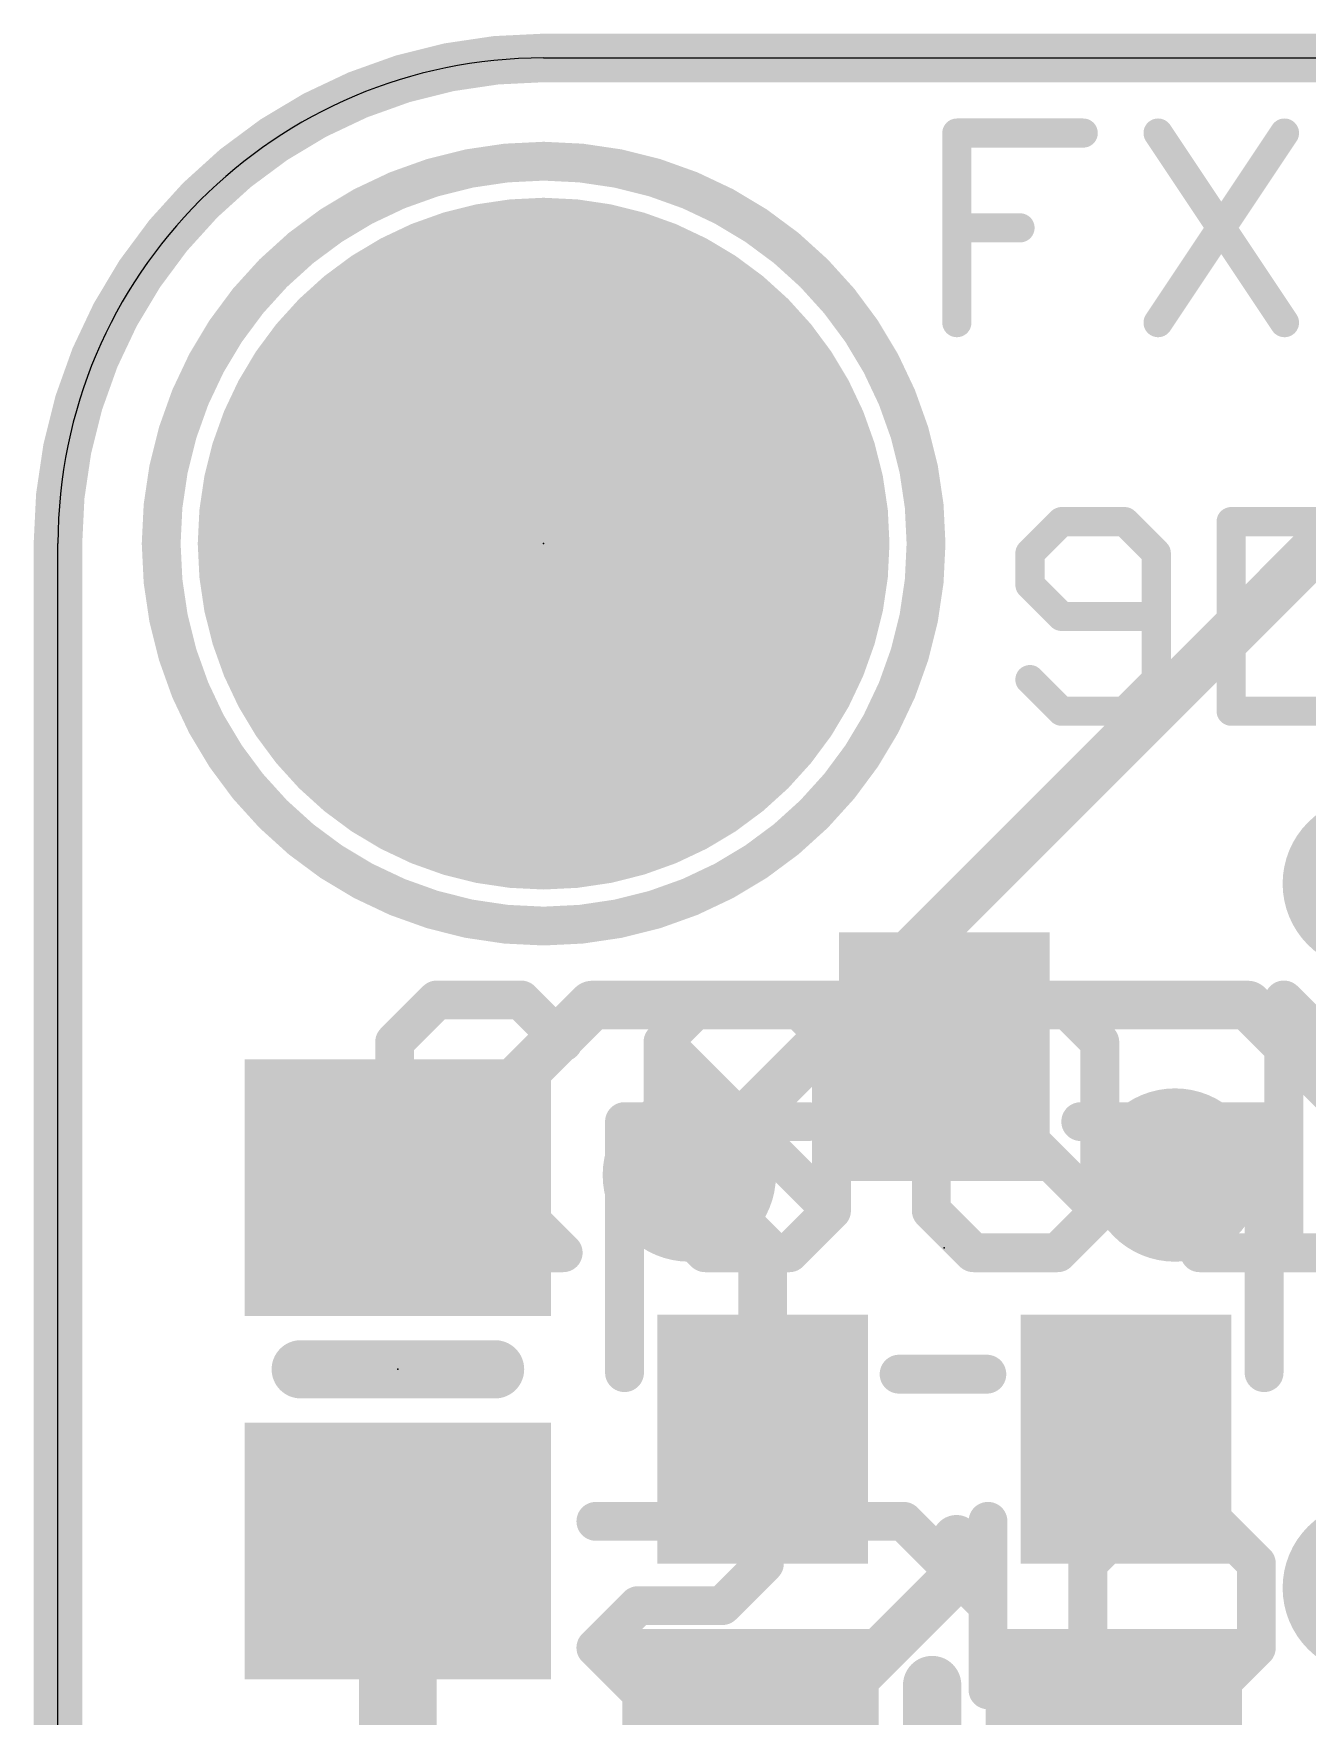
# Model space of a CAD drawing. Extents: x -0.1 to 28.1, y -0.1 to 20.4.
# Drawn here: x -0.13 to 6.53, y 11.65 to 20.45 of the extents above; entities that cross this region are included whole.
import ezdxf

# ---------------------------------------------------------------- set-up
doc = ezdxf.new("R2010")
doc.units = 0
for name, color, linetype in [('1', 12, 'CONTINUOUS'), ('16', 132, 'CONTINUOUS'), ('17', 110, 'CONTINUOUS'), ('18', 110, 'CONTINUOUS'), ('20', 53, 'CONTINUOUS'), ('21', 40, 'CONTINUOUS'), ('22', 6, 'CONTINUOUS'), ('23', 53, 'CONTINUOUS'), ('29', 253, 'CONTINUOUS')]:
    doc.layers.add(name, color=color, linetype=linetype)

# ---------------------------------------------------------------- blocks, each defined once
blk = doc.blocks.new('RECT')
blk.add_solid([(-0.5, -0.5), (0.5, -0.5), (-0.5, 0.5), (0.5, 0.5)])
blk = doc.blocks.new('ROUNDP')
at = {"const_width": 0.5}
blk.add_lwpolyline([(0, -0.25, 1), (0, 0.25, 1), (0, -0.25)], format="xyb", dxfattribs=at)
blk = doc.blocks.new('ROUNDV')
at = {"const_width": 0.5}
blk.add_lwpolyline([(0, -0.25, 1), (0, 0.25, 1), (0, -0.25)], format="xyb", dxfattribs=at)

msp = doc.modelspace()

# ---------------------------------------------------------------- linework, layer by layer
at = {"layer": '1'}
for points, const_width in [([(2.54, 20.32, 0.4142), (0, 17.78)], 0.254), ([(2.54, 20.3835, 1), (2.54, 20.2565)], 0.127), ([(2.54, 20.2565, 1), (2.54, 20.3835)], 0.127), ([(0.0635, 17.78, 1), (-0.0635, 17.78)], 0.127), ([(-0.0635, 17.78, 1), (0.0635, 17.78)], 0.127), ([(2.794, 15.4305, 1), (2.794, 15.3035)], 0.127), ([(2.8389, 15.3221, 1), (2.7491, 15.4119)], 0.127), ([(4.6355, 15.4305, 1), (4.6355, 15.3035)], 0.127), ([(4.699, 15.367, 1), (4.572, 15.367)], 0.127), ([(4.6355, 15.3035, 1), (4.6355, 15.4305)], 0.127), ([(6.2679, 15.4119, 1), (6.1781, 15.3221)], 0.127), ([(6.223, 15.3035, 1), (6.223, 15.4305)], 0.127), ([(4.572, 15.097, 1), (4.699, 15.097)], 0.127), ([(1.8415, 14.412, 1), (1.7145, 14.412)], 0.127), ([(3.3469, 14.5229, 1), (3.2571, 14.4331)], 0.127), ([(1.7331, 14.3959, 1), (1.8229, 14.3061)], 0.127), ([(1.7145, 14.351, 1), (1.8415, 14.351)], 0.127), ([(3.749, 14.0945, 1), (3.622, 14.0945)], 0.127), ([(3.6406, 14.0496, 1), (3.7304, 14.1394)], 0.127), ([(3.622, 13.097, 1), (3.749, 13.097)], 0.127), ([(1.8796, 12.512, 1), (1.6764, 12.512)], 0.2032), ([(4.7625, 12.573, 1), (4.6355, 12.573)], 0.127), ([(4.7439, 12.3351, 1), (4.6541, 12.4249)], 0.127), ([(4.6355, 12.38, 1), (4.7625, 12.38)], 0.127)]:
    msp.add_lwpolyline(points, format="xyb", dxfattribs=dict(at, const_width=const_width))
for points, const_width in [([(2.54, 20.32), (25.4, 20.32)], 0.254), ([(0, 2.54), (0, 17.78)], 0.254), ([(1.778, 14.351), (2.794, 15.367)], 0.254), ([(2.794, 15.367), (4.6355, 15.367)], 0.254), ([(6.223, 15.367), (4.6355, 15.367)], 0.254), ([(4.6355, 15.097), (4.6355, 15.367)], 0.254), ([(6.858, 14.732), (6.223, 15.367)], 0.254), ([(1.778, 14.412), (1.778, 14.351)], 0.254), ([(3.6855, 14.0945), (3.302, 14.478)], 0.254), ([(3.6855, 13.097), (3.6855, 14.0945)], 0.254), ([(1.778, 11.049), (1.778, 12.512)], 0.4064), ([(4.699, 12.38), (4.699, 12.573)], 0.254), ([(3.622, 11.303), (4.699, 12.38)], 0.254)]:
    msp.add_lwpolyline(points, dxfattribs=dict(at, const_width=const_width))
at = {"layer": '16'}
for points, const_width in [([(2.54, 20.32, 0.4142), (0, 17.78)], 0.254), ([(2.54, 20.3835, 1), (2.54, 20.2565)], 0.127), ([(2.54, 20.2565, 1), (2.54, 20.3835)], 0.127), ([(0.0635, 17.78, 1), (-0.0635, 17.78)], 0.127), ([(-0.0635, 17.78, 1), (0.0635, 17.78)], 0.127), ([(3.2571, 14.5229, 1), (3.3469, 14.4331)], 0.127)]:
    msp.add_lwpolyline(points, format="xyb", dxfattribs=dict(at, const_width=const_width))
at = {"layer": '16', "const_width": 0.254}
for points in [[(2.54, 20.32), (25.4, 20.32)], [(8.509, 19.685), (3.302, 14.478)], [(0, 2.54), (0, 17.78)]]:
    msp.add_lwpolyline(points, dxfattribs=at)
at = {"layer": '20'}
for p, q in [((2.54, 20.32), (25.4, 20.32)), ((0, 2.54), (0, 17.78))]:
    msp.add_line(p, q, dxfattribs=at)
msp.add_arc((2.54, 17.78), 2.54, 90, 180, dxfattribs=at)
at = {"layer": '21'}
for points, const_width in [([(4.7011, 18.9357), (4.7011, 19.9271)], 0.1524), ([(4.7011, 19.9271), (5.362, 19.9271)], 0.1524), ([(5.7535, 19.9271), (6.4145, 18.9357)], 0.1524), ([(6.4145, 19.9271), (5.7535, 18.9357)], 0.1524), ([(4.7011, 19.4314), (5.0315, 19.4314)], 0.1524), ([(5.2485, 17.8951), (5.0833, 17.7299)], 0.1524), ([(5.579, 17.8951), (5.2485, 17.8951)], 0.1524), ([(5.7442, 17.7299), (5.579, 17.8951)], 0.1524), ([(6.1357, 17.8951), (6.1357, 16.9037)], 0.1524), ([(6.6315, 17.8951), (6.1357, 17.8951)], 0.1524), ([(5.0833, 17.7299), (5.0833, 17.5647)], 0.1524), ([(5.7442, 17.0689), (5.7442, 17.7299)], 0.1524), ([(5.0833, 17.5647), (5.2485, 17.3994)], 0.1524), ([(5.2485, 17.3994), (5.7442, 17.3994)], 0.1524), ([(5.0833, 17.0689), (5.2485, 16.9037)], 0.1524), ([(5.579, 16.9037), (5.7442, 17.0689)], 0.1524), ([(5.2485, 16.9037), (5.579, 16.9037)], 0.1524), ([(6.1357, 16.9037), (6.6315, 16.9037)], 0.1524), ([(2.9631, 13.4446), (2.9631, 14.7574)], 0.2032), ([(2.9631, 14.7574), (3.9219, 14.7574)], 0.2032), ([(5.3491, 14.7574), (6.3079, 14.7574)], 0.2032), ([(6.3079, 14.7574), (6.3079, 13.4446)], 0.2032), ([(1.27, 13.462), (2.286, 13.462)], 0.3048), ([(4.8579, 13.4366), (4.3991, 13.4366)], 0.2032), ([(4.572, 10.795), (4.572, 11.811)], 0.3048)]:
    msp.add_lwpolyline(points, dxfattribs=dict(at, const_width=const_width))
for points, const_width in [([(4.7392, 19.9271, 1), (4.663, 19.9271)], 0.0762), ([(4.7011, 19.9652, 1), (4.7011, 19.889)], 0.0762), ([(5.362, 19.889, 1), (5.362, 19.9652)], 0.0762), ([(5.7852, 19.9483, 1), (5.7218, 19.906)], 0.0762), ([(6.4462, 19.906, 1), (6.3828, 19.9483)], 0.0762), ([(2.54, 15.78, 1), (2.54, 19.78, 1), (2.54, 15.78)], 0.2032), ([(4.7011, 19.4695, 1), (4.7011, 19.3933)], 0.0762), ([(5.0315, 19.3933, 1), (5.0315, 19.4695)], 0.0762), ([(4.663, 18.9357, 1), (4.7392, 18.9357)], 0.0762), ([(5.7218, 18.9568, 1), (5.7852, 18.9146)], 0.0762), ([(6.3828, 18.9146, 1), (6.4462, 18.9568)], 0.0762), ([(5.2485, 17.9332, 1), (5.2485, 17.857)], 0.0762), ([(5.2755, 17.8682, 1), (5.2216, 17.9221)], 0.0762), ([(5.6059, 17.9221, 1), (5.5521, 17.8682)], 0.0762), ([(5.579, 17.857, 1), (5.579, 17.9332)], 0.0762), ([(6.1738, 17.8951, 1), (6.0976, 17.8951)], 0.0762), ([(6.1357, 17.9332, 1), (6.1357, 17.857)], 0.0762), ([(5.1214, 17.7299, 1), (5.0452, 17.7299)], 0.0762), ([(5.0563, 17.7568, 1), (5.1102, 17.703)], 0.0762), ([(5.7823, 17.7299, 1), (5.7061, 17.7299)], 0.0762), ([(5.7173, 17.703, 1), (5.7712, 17.7568)], 0.0762), ([(5.1102, 17.5916, 1), (5.0563, 17.5377)], 0.0762), ([(5.0452, 17.5647, 1), (5.1214, 17.5647)], 0.0762), ([(5.2485, 17.4375, 1), (5.2485, 17.3613)], 0.0762), ([(5.2216, 17.3725, 1), (5.2755, 17.4264)], 0.0762), ([(5.7442, 17.3613, 1), (5.7442, 17.4375)], 0.0762), ([(5.1102, 17.0959, 1), (5.0563, 17.042)], 0.0762), ([(5.7061, 17.0689, 1), (5.7823, 17.0689)], 0.0762), ([(5.7712, 17.042, 1), (5.7173, 17.0959)], 0.0762), ([(5.2485, 16.9418, 1), (5.2485, 16.8656)], 0.0762), ([(5.2216, 16.8768, 1), (5.2755, 16.9306)], 0.0762), ([(5.5521, 16.9306, 1), (5.6059, 16.8768)], 0.0762), ([(5.579, 16.8656, 1), (5.579, 16.9418)], 0.0762), ([(6.1357, 16.9418, 1), (6.1357, 16.8656)], 0.0762), ([(6.0976, 16.9037, 1), (6.1738, 16.9037)], 0.0762), ([(3.0139, 14.7574, 1), (2.9123, 14.7574)], 0.1016), ([(2.9631, 14.8082, 1), (2.9631, 14.7066)], 0.1016), ([(3.9219, 14.7066, 1), (3.9219, 14.8082)], 0.1016), ([(5.3491, 14.8082, 1), (5.3491, 14.7066)], 0.1016), ([(6.3587, 14.7574, 1), (6.2571, 14.7574)], 0.1016), ([(6.3079, 14.7066, 1), (6.3079, 14.8082)], 0.1016), ([(1.27, 13.5382, 1), (1.27, 13.3858)], 0.1524), ([(2.286, 13.3858, 1), (2.286, 13.5382)], 0.1524), ([(2.9123, 13.4446, 1), (3.0139, 13.4446)], 0.1016), ([(4.3991, 13.4874, 1), (4.3991, 13.3858)], 0.1016), ([(4.8579, 13.3858, 1), (4.8579, 13.4874)], 0.1016), ([(6.2571, 13.4446, 1), (6.3587, 13.4446)], 0.1016), ([(4.6482, 11.811, 1), (4.4958, 11.811)], 0.1524)]:
    msp.add_lwpolyline(points, format="xyb", dxfattribs=dict(at, const_width=const_width))
at = {"layer": '22', "const_width": 0.2032}
for points in [[(1.7609, 15.1732), (1.9812, 15.3935)], [(1.9812, 15.3935), (2.4219, 15.3935)], [(2.4219, 15.3935), (2.6422, 15.1732)], [(3.3845, 15.3935), (3.1642, 15.1732)], [(3.8251, 15.3935), (3.3845, 15.3935)], [(4.0455, 15.1732), (3.8251, 15.3935)], [(4.7878, 15.3935), (4.5675, 15.1732)], [(5.2284, 15.3935), (4.7878, 15.3935)], [(5.4487, 15.1732), (5.2284, 15.3935)], [(6.852, 14.9529), (6.4114, 15.3935)], [(6.4114, 15.3935), (6.4114, 14.0716)], [(1.7609, 14.9529), (1.7609, 15.1732)], [(3.1642, 15.1732), (3.1642, 14.2919)], [(4.0455, 14.2919), (3.1642, 15.1732)], [(4.0455, 14.2919), (4.0455, 15.1732)], [(4.5675, 15.1732), (4.5675, 14.2919)], [(5.4487, 14.2919), (4.5675, 15.1732)], [(5.4487, 14.2919), (5.4487, 15.1732)], [(2.6422, 14.0716), (1.7609, 14.9529)], [(3.1642, 14.2919), (3.3845, 14.0716)], [(3.8251, 14.0716), (4.0455, 14.2919)], [(4.5675, 14.2919), (4.7878, 14.0716)], [(5.2284, 14.0716), (5.4487, 14.2919)], [(1.7609, 14.0716), (2.6422, 14.0716)], [(3.3845, 14.0716), (3.8251, 14.0716)], [(4.7878, 14.0716), (5.2284, 14.0716)], [(6.852, 14.0716), (5.9707, 14.0716)], [(3.4743, 12.6669), (2.8134, 12.6669)], [(3.6946, 12.4466), (3.4743, 12.6669)], [(4.4234, 12.6669), (4.2031, 12.6669)], [(4.864, 12.2262), (4.4234, 12.6669)], [(4.864, 11.7856), (4.864, 12.6669)], [(5.386, 12.4466), (5.6064, 12.6669)], [(5.6064, 12.6669), (6.047, 12.6669)], [(6.047, 12.6669), (6.2673, 12.4466)], [(3.4743, 12.2262), (3.6946, 12.4466)], [(5.386, 12.0059), (5.386, 12.4466)], [(6.2673, 12.4466), (6.2673, 12.0059)], [(2.8134, 12.0059), (3.0337, 12.2262)], [(3.0337, 12.2262), (3.4743, 12.2262)], [(3.0337, 11.7856), (2.8134, 12.0059)], [(5.6064, 11.7856), (5.386, 12.0059)], [(6.2673, 12.0059), (6.047, 11.7856)], [(3.6946, 11.7856), (3.0337, 11.7856)], [(6.047, 11.7856), (5.6064, 11.7856)]]:
    msp.add_lwpolyline(points, dxfattribs=at)
at = {"layer": '22', "const_width": 0.1016}
for points in [[(1.9812, 15.4443, 1), (1.9812, 15.3427)], [(2.0171, 15.3576, 1), (1.9453, 15.4294)], [(2.4578, 15.4294, 1), (2.3859, 15.3576)], [(2.4219, 15.3427, 1), (2.4219, 15.4443)], [(3.3845, 15.4443, 1), (3.3845, 15.3427)], [(3.4204, 15.3576, 1), (3.3486, 15.4294)], [(3.8611, 15.4294, 1), (3.7892, 15.3576)], [(3.8251, 15.3427, 1), (3.8251, 15.4443)], [(4.7878, 15.4443, 1), (4.7878, 15.3427)], [(4.8237, 15.3576, 1), (4.7519, 15.4294)], [(5.2643, 15.4294, 1), (5.1925, 15.3576)], [(5.2284, 15.3427, 1), (5.2284, 15.4443)], [(6.4473, 15.4294, 1), (6.3755, 15.3576)], [(6.4622, 15.3935, 1), (6.3606, 15.3935)], [(1.8117, 15.1732, 1), (1.7101, 15.1732)], [(1.725, 15.2091, 1), (1.7968, 15.1373)], [(2.6063, 15.1373, 1), (2.6781, 15.2091)], [(3.215, 15.1732, 1), (3.1134, 15.1732)], [(3.2001, 15.2091, 1), (3.1283, 15.1373)], [(3.1283, 15.2091, 1), (3.2001, 15.1373)], [(4.0963, 15.1732, 1), (3.9947, 15.1732)], [(4.0095, 15.1373, 1), (4.0814, 15.2091)], [(4.6034, 15.2091, 1), (4.5315, 15.1373)], [(4.5315, 15.2091, 1), (4.6034, 15.1373)], [(4.6183, 15.1732, 1), (4.5167, 15.1732)], [(5.4995, 15.1732, 1), (5.3979, 15.1732)], [(5.4128, 15.1373, 1), (5.4847, 15.2091)], [(1.7968, 14.9888, 1), (1.725, 14.917)], [(1.7101, 14.9529, 1), (1.8117, 14.9529)], [(3.2001, 14.3278, 1), (3.1283, 14.256)], [(4.0814, 14.256, 1), (4.0095, 14.3278)], [(4.0095, 14.256, 1), (4.0814, 14.3278)], [(4.6034, 14.3278, 1), (4.5315, 14.256)], [(5.4847, 14.256, 1), (5.4128, 14.3278)], [(5.4128, 14.256, 1), (5.4847, 14.3278)], [(3.1134, 14.2919, 1), (3.215, 14.2919)], [(3.9947, 14.2919, 1), (4.0963, 14.2919)], [(4.5167, 14.2919, 1), (4.6183, 14.2919)], [(5.3979, 14.2919, 1), (5.4995, 14.2919)], [(1.7609, 14.1224, 1), (1.7609, 14.0208)], [(2.6422, 14.0208, 1), (2.6422, 14.1224)], [(3.3845, 14.1224, 1), (3.3845, 14.0208)], [(3.8251, 14.0208, 1), (3.8251, 14.1224)], [(4.7878, 14.1224, 1), (4.7878, 14.0208)], [(5.2284, 14.0208, 1), (5.2284, 14.1224)], [(5.9707, 14.1224, 1), (5.9707, 14.0208)], [(2.6063, 14.0357, 1), (2.6781, 14.1075)], [(3.3486, 14.0357, 1), (3.4204, 14.1075)], [(3.7892, 14.1075, 1), (3.8611, 14.0357)], [(4.7519, 14.0357, 1), (4.8237, 14.1075)], [(5.1925, 14.1075, 1), (5.2643, 14.0357)], [(6.3606, 14.0716, 1), (6.4622, 14.0716)], [(2.8134, 12.7177, 1), (2.8134, 12.6161)], [(3.5102, 12.7028, 1), (3.4384, 12.631)], [(3.4743, 12.6161, 1), (3.4743, 12.7177)], [(4.2031, 12.7177, 1), (4.2031, 12.6161)], [(4.4593, 12.7028, 1), (4.3875, 12.631)], [(4.4234, 12.6161, 1), (4.4234, 12.7177)], [(4.9148, 12.6669, 1), (4.8132, 12.6669)], [(5.6064, 12.7177, 1), (5.6064, 12.6161)], [(5.6423, 12.631, 1), (5.5704, 12.7028)], [(6.0829, 12.7028, 1), (6.0111, 12.631)], [(6.047, 12.6161, 1), (6.047, 12.7177)], [(3.7306, 12.4106, 1), (3.6587, 12.4825)], [(3.6587, 12.4106, 1), (3.7306, 12.4825)], [(5.4368, 12.4466, 1), (5.3352, 12.4466)], [(5.3501, 12.4825, 1), (5.422, 12.4106)], [(6.3181, 12.4466, 1), (6.2165, 12.4466)], [(6.2314, 12.4106, 1), (6.3032, 12.4825)], [(3.0337, 12.277, 1), (3.0337, 12.1754)], [(3.0696, 12.1903, 1), (2.9978, 12.2622)], [(3.4743, 12.1754, 1), (3.4743, 12.277)], [(3.4384, 12.2622, 1), (3.5102, 12.1903)], [(4.8281, 12.1903, 1), (4.9, 12.2622)], [(2.8493, 12.0418, 1), (2.7774, 11.97)], [(2.7774, 12.0418, 1), (2.8493, 11.97)], [(5.422, 12.0418, 1), (5.3501, 11.97)], [(5.3352, 12.0059, 1), (5.4368, 12.0059)], [(6.2165, 12.0059, 1), (6.3181, 12.0059)], [(6.3032, 11.97, 1), (6.2314, 12.0418)], [(3.0337, 11.8364, 1), (3.0337, 11.7348)], [(3.6946, 11.7348, 1), (3.6946, 11.8364)], [(5.6064, 11.8364, 1), (5.6064, 11.7348)], [(6.047, 11.7348, 1), (6.047, 11.8364)], [(2.9978, 11.7497, 1), (3.0696, 11.8215)], [(4.8132, 11.7856, 1), (4.9148, 11.7856)], [(5.5704, 11.7497, 1), (5.6423, 11.8215)], [(6.0111, 11.8215, 1), (6.0829, 11.7497)]]:
    msp.add_lwpolyline(points, format="xyb", dxfattribs=at)
at = {"layer": '23'}
for p in [(2.54, 17.78), (4.6355, 14.097), (1.778, 13.462)]:
    msp.add_point(p, dxfattribs=at)

# ---------------------------------------------------------------- block references
at = {"layer": '1', "yscale": 1.2}
for p in [(4.6355, 15.097), (3.6855, 13.097), (5.5855, 13.097)]:
    msp.add_blockref('RECT', p, dxfattribs=at)
at = {"layer": '1', "xscale": 1.24, "yscale": 1.5}
for p, rotation in [((1.778, 14.412), 90), ((1.778, 12.512), 90), ((3.622, 11.303), 180), ((5.522, 11.303), 180)]:
    msp.add_blockref('RECT', p, dxfattribs=dict(at, rotation=rotation))
at = {"layer": '17', "xscale": 3.516, "yscale": 3.516}
msp.add_blockref('ROUNDP', (2.54, 17.78), dxfattribs=at)
msp.add_blockref('ROUNDP', (2.54, 17.78), dxfattribs=at)
at = {"layer": '18', "xscale": 0.9064, "yscale": 0.9064}
for p in [(6.858, 16.002), (6.858, 16.002), (3.302, 14.478), (3.302, 14.478), (5.842, 14.478), (5.842, 14.478), (6.858, 12.319), (6.858, 12.319)]:
    msp.add_blockref('ROUNDV', p, dxfattribs=at)
at = {"layer": '29'}
for name, p, xscale, yscale in [('ROUNDP', (2.54, 17.78), 3.6176, 3.6176), ('RECT', (4.6355, 15.097), 1.1016, 1.3016), ('RECT', (3.6855, 13.097), 1.1016, 1.3016), ('RECT', (5.5855, 13.097), 1.1016, 1.3016)]:
    msp.add_blockref(name, p, dxfattribs=dict(at, xscale=xscale, yscale=yscale))
at = {"layer": '29', "xscale": 1.3416, "yscale": 1.6016}
for p, rotation in [((1.778, 14.412), 90), ((1.778, 12.512), 90), ((3.622, 11.303), 180), ((5.522, 11.303), 180)]:
    msp.add_blockref('RECT', p, dxfattribs=dict(at, rotation=rotation))

doc.saveas('drawing.dxf')
